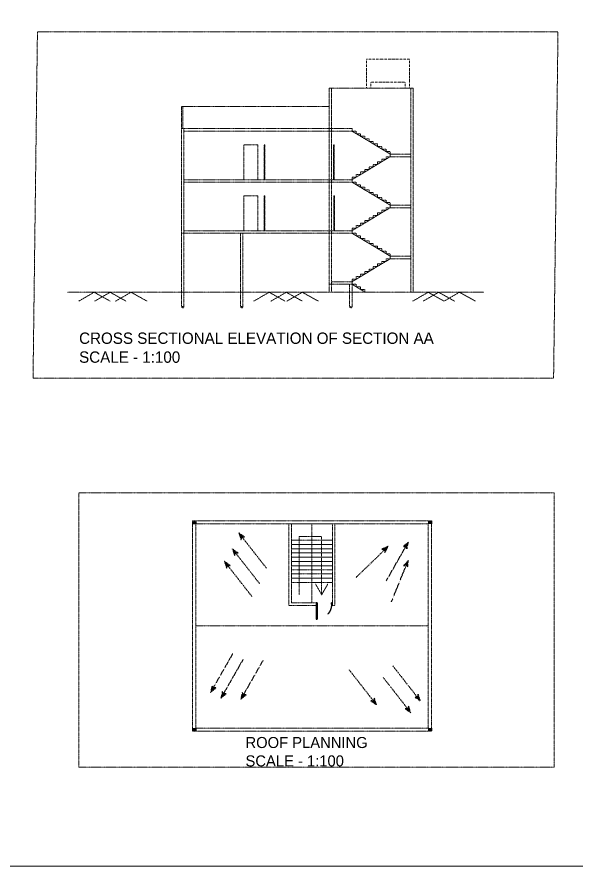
# Model space of a CAD drawing. Header units: millimetres. Extents: x -15225 to 158921, y -72156 to 56162.
# Drawn here: x 39102 to 87208, y -72156 to 886 of the extents above; entities that cross this region are included whole.
import ezdxf

# ---------------------------------------------------------------- set-up
doc = ezdxf.new("R2010")
doc.units = ezdxf.units.MM
doc.linetypes.add('ACAD_ISO03W100', pattern=[30, 12, -18])
doc.linetypes.add('DASHED2', pattern=[0.375, 0.25, -0.125])
doc.layers.get('0').update_dxf_attribs({"linetype": 'CONTINUOUS'})
for name, color, linetype in [('doors and windows', 1, 'CONTINUOUS'), ('H', 7, 'CONTINUOUS'), ('P', 7, 'CONTINUOUS')]:
    doc.layers.add(name, color=color, linetype=linetype)
doc.layers.add('Layer2', color=7, linetype='ACAD_ISO03W100', lineweight=15)

# ---------------------------------------------------------------- blocks, each defined once
blk = doc.blocks.new('A$C55ec6d8b')
at = {"layer": 'H', "linetype": 'Continuous'}
blk.add_hatch(color=256, dxfattribs=at).paths.add_polyline_path([(-2.6, -0.74), (-2.6, 0.9), (-0.61, 0.9), (-0.61, -0.74), (-2.6, -0.74)])
at = {"layer": 'P', "const_width": 0.169}
blk.add_lwpolyline([(-2.6, -0.74), (-2.6, 0.92), (-0.63, 0.92), (-0.63, -0.74), (-2.6, -0.74)], dxfattribs=at)
at = {"layer": 'P'}
for points in [[(-0.63, -0.74), (-2.6, 0.92)], [(-0.63, -0.74), (-2.6, 0.92)], [(-0.63, 0.92), (-0.63, -0.74)]]:
    blk.add_lwpolyline(points, dxfattribs=at)
blk = doc.blocks.new('D1')
at = {"layer": 'doors and windows'}
for p, q in [((0, 0), (0, 9)), ((0, 9), (0.5, 9)), ((0.5, 0), (0.5, 9)), ((0.5, 0), (0, 0)), ((9, 0.7), (8.5, 0.7)), ((8.5, 0.7), (8.5, 0)), ((9, 0), (8.5, 0)), ((9, 0.7), (9, 0))]:
    blk.add_line(p, q, dxfattribs=at)
at = {"layer": 'doors and windows', "linetype": 'ACAD_ISO03W100', "ltscale": 0.5}
blk.add_arc((0.35, 0.85), 8.15, 358.9456, 88.9456, dxfattribs=at)
blk = doc.blocks.new('A$Cb1573d39')
at = {"layer": 'doors and windows', "xscale": -10, "yscale": 10, "zscale": 10}
blk.add_blockref('D1', (370.8, -79.4), dxfattribs=at)
blk = doc.blocks.new('A$Cd37e3ecc')
at = {"lineweight": 30}
h = blk.add_hatch(color=256, dxfattribs=at)
h.dxf.hatch_style = 1
h.paths.add_polyline_path([(-256, -100), (-214, -192), (-153, 78), (-371, -102)])
for p, q in [((-153, 78), (-371, -102)), ((-214, -192), (-153, 81)), ((-1053, -1497), (-256, -100)), ((-371, -102), (-256, -100)), ((-256, -100), (-214, -192))]:
    blk.add_line(p, q, dxfattribs=at)
blk = doc.blocks.new('roof')
at = {"color": 7, "linetype": 'ByBlock', "lineweight": 0}
for p, q in [((684492, 156542), (684492, 154017)), ((684492, 153138), (684492, 154017)), ((679496, 152148), (689487, 152147))]:
    blk.add_line(p, q, dxfattribs=at)
for points in [[(674457, 157881), (694915, 157881), (694915, 146070), (674457, 146070)], [(679347, 156667), (689632, 156667), (689632, 147627), (679347, 147627)], [(679496, 156542), (689487, 156542), (689487, 147753), (679496, 147754)], [(683613, 155838), (685370, 155838), (685370, 155655), (683613, 155655)], [(683613, 155655), (685370, 155655), (685370, 155472), (683613, 155472)], [(683613, 155472), (685370, 155472), (685370, 155289), (683613, 155289)], [(683613, 155289), (685370, 155289), (685370, 155106), (683613, 155106)], [(683613, 155106), (685370, 155106), (685370, 154923), (683613, 154923)], [(683613, 154923), (685370, 154923), (685370, 154740), (683613, 154740)], [(683613, 154740), (685370, 154740), (685370, 154557), (683613, 154557)], [(683613, 154383), (685370, 154383), (685370, 154200), (683613, 154200)], [(683613, 154200), (685370, 154200), (685370, 154017), (683613, 154017)]]:
    blk.add_lwpolyline(points, close=True, dxfattribs=at)
for points in [[(683613, 156542), (683503, 156542), (683503, 153028), (684678, 153028)], [(684717, 153138), (683613, 153138), (683613, 156542), (685370, 156542), (685370, 153028)], [(685370, 153028), (685480, 153028), (685480, 156542)], [(683941, 153493), (683941, 156000), (684909, 156000), (684909, 153493), (685174, 153951), (684909, 153493), (684645, 153951)]]:
    blk.add_lwpolyline(points, dxfattribs=at)
for name, p, xscale, yscale, zscale in [('A$C55ec6d8b', (679538, 156577), 73.2007409328813, 73.2007409328813, 73.2007409328813), ('A$C55ec6d8b', (689678, 156596), 73.2007409328813, 73.2007409328813, 73.2007409328813), ('A$Cd37e3ecc', (688801, 155669), 1.05447680217061, 1.05447680217061, 1.05447680217061), ('A$C55ec6d8b', (679538, 147681), 73.2007409328813, 73.2007409328813, 73.2007409328813), ('A$C55ec6d8b', (689678, 147686), 73.2007409328813, 73.2007409328813, 73.2007409328813)]:
    blk.add_blockref(name, p, dxfattribs=dict(at, xscale=xscale, yscale=yscale, zscale=zscale))
for name, p, xscale, yscale, zscale, rotation in [('A$Cd37e3ecc', (681489, 156262), 1.05447680217061, 1.05447680217061, 1.05447680217061, 67.84219780439571), ('A$Cd37e3ecc', (687900, 155442), 1.05447680217061, 1.05447680217061, 1.05447680217061, 343.7258467211637), ('A$Cd37e3ecc', (681210, 155578), 1.05447680217061, 1.05447680217061, 1.05447680217061, 67.84219780439571), ('A$Cd37e3ecc', (680868, 155040), 1.05447680217061, 1.05447680217061, 1.05447680217061, 67.84219780439571), ('A$Cd37e3ecc', (688804, 154902), 1.054476802170609, 1.054476802170609, 1.054476802170609, 7.639620692013747), ('A$Cb1573d39', (687528, 152528), 7.685416594709436, 7.685416594709436, 7.685416594709436, 180), ('A$Cd37e3ecc', (679970, 149377), 1.05447680217061, 1.05447680217061, 1.05447680217061, 180), ('A$Cd37e3ecc', (680412, 149125), 1.05447680217061, 1.05447680217061, 1.05447680217061, 180), ('A$Cd37e3ecc', (681269, 149078), 1.05447680217061, 1.05447680217061, 1.05447680217061, 180), ('A$Cd37e3ecc', (687131, 148636), 1.05447680217061, 1.05447680217061, 1.05447680217061, 247.7646756954195), ('A$Cd37e3ecc', (689013, 148805), 1.05447680217061, 1.05447680217061, 1.05447680217061, 247.7646756954195), ('A$Cd37e3ecc', (688603, 148299), 1.05447680217061, 1.05447680217061, 1.05447680217061, 247.7646756954195)]:
    blk.add_blockref(name, p, dxfattribs=dict(at, xscale=xscale, yscale=yscale, zscale=zscale, rotation=rotation))
at = {"layer": 'P', "linetype": 'ByBlock', "insert": (681632, 147372), "char_height": 474.69, "attachment_point": 1}
blk.add_mtext_dynamic_manual_height_columns('ROOF PLANNING\\PSCALE - 1:100', width=19693.08, gutter_width=2373, heights=[0], dxfattribs=at)
blk = doc.blocks.new('cs')
at = {"color": 7, "linetype": 'ByBlock', "lineweight": 0}
for p, q in [((678939, 174493), (685227, 174493)), ((685337, 173435), (678983, 173435)), ((685337, 171345), (678983, 171345)), ((685337, 171236), (678983, 171236)), ((685337, 169149), (678983, 169149)), ((673958, 166502), (691891, 166502))]:
    blk.add_line(p, q, dxfattribs=at)
for points in [[(672680, 177701), (695077, 177701), (694888, 162804), (672491, 162804)], [(685337, 173545), (686215, 173545), (686215, 173435), (685337, 173435)], [(681560, 172839), (682160, 172839), (682160, 171345), (681560, 171345)], [(682430, 172839), (682459, 172839), (682459, 171345), (682430, 171345)], [(685424, 172839), (685454, 172839), (685454, 171345), (685424, 171345)], [(687862, 172443), (688741, 172443), (688741, 172334), (687862, 172334)], [(685337, 171345), (686215, 171345), (686215, 171236), (685337, 171236)], [(681560, 170643), (682160, 170643), (682160, 169149), (681560, 169149)], [(682430, 170643), (682459, 170643), (682459, 169149), (682430, 169149)], [(685439, 170643), (685468, 170643), (685468, 169149), (685439, 169149)], [(687862, 170247), (688741, 170247), (688741, 170138), (687862, 170138)], [(685337, 169149), (686215, 169149), (686215, 169040), (685337, 169040)], [(687862, 168051), (688741, 168051), (688741, 167942), (687862, 167942)]]:
    blk.add_lwpolyline(points, close=True, dxfattribs=at)
for points in [[(685337, 175286), (685227, 175286), (685227, 166502)], [(688741, 166502), (688741, 175286), (685337, 175286), (685337, 166502)], [(688741, 175286), (688851, 175286), (688851, 166502), (688741, 166502)], [(678939, 173545), (678939, 174493), (678873, 174493), (678873, 173545)], [(678983, 173545), (678873, 173545), (678873, 169040), (678983, 169040)], [(678939, 173545), (678873, 173545)], [(685337, 173545), (678983, 173545), (678983, 169040), (685337, 169040)], [(686398, 173322), (686398, 173432), (686215, 173432)], [(686581, 173212), (686581, 173322), (686398, 173322)], [(686764, 173102), (686764, 173212), (686581, 173212)], [(686947, 172992), (686947, 173102), (686764, 173102)], [(687130, 172883), (687130, 172992), (686947, 172992)], [(687313, 172773), (687313, 172883), (687130, 172883)], [(687496, 172663), (687496, 172773), (687313, 172773)], [(687679, 172553), (687679, 172663), (687496, 172663)], [(687862, 172443), (687862, 172553), (687679, 172553)], [(687313, 172004), (687313, 172114), (687496, 172114)], [(687496, 172114), (687496, 172224), (687679, 172224)], [(687679, 172224), (687679, 172334), (687862, 172334)], [(686581, 171565), (686581, 171675), (686764, 171675)], [(686764, 171675), (686764, 171785), (686947, 171785)], [(686947, 171785), (686947, 171894), (687130, 171894)], [(687130, 171894), (687130, 172004), (687313, 172004)], [(686215, 171345), (686215, 171455), (686398, 171455)], [(686398, 171455), (686398, 171565), (686581, 171565)], [(686398, 171126), (686398, 171236), (686215, 171236)], [(686581, 171016), (686581, 171126), (686398, 171126)], [(686764, 170906), (686764, 171016), (686581, 171016)], [(686947, 170796), (686947, 170906), (686764, 170906)], [(687130, 170687), (687130, 170796), (686947, 170796)], [(687313, 170577), (687313, 170687), (687130, 170687)], [(687496, 170467), (687496, 170577), (687313, 170577)], [(687679, 170357), (687679, 170467), (687496, 170467)], [(687862, 170247), (687862, 170357), (687679, 170357)], [(687313, 169808), (687313, 169918), (687496, 169918)], [(687496, 169918), (687496, 170028), (687679, 170028)], [(687679, 170028), (687679, 170138), (687862, 170138)], [(686581, 169369), (686581, 169479), (686764, 169479)], [(686764, 169479), (686764, 169589), (686947, 169589)], [(686947, 169589), (686947, 169698), (687130, 169698)], [(687130, 169698), (687130, 169808), (687313, 169808)], [(686215, 169149), (686215, 169259), (686398, 169259)], [(686398, 169259), (686398, 169369), (686581, 169369)], [(678908, 165858), (678873, 165858), (678873, 169040), (678983, 169040), (678983, 165858), (678957, 165858)], [(681448, 165858), (681413, 165858), (681413, 169040), (681523, 169040), (681523, 165858), (681498, 165858)], [(686398, 168930), (686398, 169040), (686215, 169040)], [(686581, 168820), (686581, 168930), (686398, 168930)], [(686764, 168710), (686764, 168820), (686581, 168820)], [(686947, 168600), (686947, 168710), (686764, 168710)], [(687130, 168491), (687130, 168600), (686947, 168600)], [(687313, 168381), (687313, 168491), (687130, 168491)], [(687496, 168271), (687496, 168381), (687313, 168381)], [(687679, 168161), (687679, 168271), (687496, 168271)], [(687862, 168051), (687862, 168161), (687679, 168161)], [(687313, 167612), (687313, 167722), (687496, 167722)], [(687496, 167722), (687496, 167832), (687679, 167832)], [(687679, 167832), (687679, 167942), (687862, 167942)], [(686581, 167173), (686581, 167283), (686764, 167283)], [(686764, 167283), (686764, 167393), (686947, 167393)], [(686947, 167393), (686947, 167502), (687130, 167502)], [(687130, 167502), (687130, 167612), (687313, 167612)], [(686764, 166514), (686764, 166624), (686581, 166624), (686581, 166734), (686398, 166734), (686398, 166844), (685337, 166844), (685337, 166953), (686215, 166953), (686215, 166844)], [(686215, 166953), (686215, 167063), (686398, 167063)], [(686398, 167063), (686398, 167173), (686581, 167173)], [(685337, 166844), (685227, 166844)], [(686140, 165858), (686106, 165858), (686106, 166844)], [(686215, 166844), (686106, 166844)], [(686215, 166844), (686215, 165858), (686190, 165858)], [(674460, 166121), (675120, 166502), (675807, 166121)], [(675146, 166121), (675807, 166502), (676494, 166121)], [(676045, 166121), (676706, 166502), (677392, 166121)], [(681988, 166121), (682648, 166502), (683335, 166121)], [(682727, 166121), (683388, 166502), (684075, 166121)], [(683414, 166121), (684075, 166502), (684761, 166121)], [(688829, 166121), (689489, 166502), (690176, 166121)], [(689278, 166121), (689939, 166502), (690626, 166121)], [(690177, 166121), (690838, 166502), (691524, 166121)], [(678908, 165858), (678924, 165908), (678943, 165818), (678957, 165858)], [(681448, 165858), (681464, 165908), (681483, 165818), (681498, 165858)], [(686140, 165858), (686156, 165908), (686175, 165818), (686190, 165858)]]:
    blk.add_lwpolyline(points, dxfattribs=at)
at = {"layer": 'Layer2', "linetype": 'DASHED2'}
for p, q in [((687862, 172443), (686215, 173432)), ((687862, 172334), (687862, 172443)), ((686215, 171345), (687862, 172334)), ((686215, 171236), (686215, 171345)), ((687862, 170247), (686215, 171236)), ((687862, 170138), (687862, 170247)), ((686215, 169149), (687862, 170138)), ((686215, 169040), (686215, 169149)), ((687862, 168051), (686215, 169040)), ((687862, 167942), (687862, 168051)), ((686215, 166953), (687862, 167942)), ((686215, 166844), (686215, 166953)), ((686764, 166514), (686215, 166844))]:
    blk.add_line(p, q, dxfattribs=at)
at = {"layer": 'P', "linetype": 'ByBlock', "insert": (674473, 164770), "char_height": 487.8, "attachment_point": 1}
blk.add_mtext_dynamic_manual_height_columns('CROSS SECTIONAL ELEVATION OF SECTION AA\\PSCALE - 1:100', width=30117.22, gutter_width=2439, heights=[0], dxfattribs=at)
blk = doc.blocks.new('A$C7e1f5db3')
for p, q in [((590, 1179), (0, 1179)), ((0, 1179), (0, 0)), ((590, 1179), (1769, 1179)), ((1769, 1179), (1769, 236)), ((177, 236), (1592, 236)), ((177, 236), (177, 0)), ((1592, 236), (1592, 0)), ((1769, 236), (1769, 0))]:
    blk.add_line(p, q)

msp = doc.modelspace()

# ---------------------------------------------------------------- linework, layer by layer
at = {"layer": 'Layer2', "color": 3, "linetype": 'ByBlock', "lineweight": 20}
msp.add_lwpolyline([(158921, -72156), (-15225, -72156), (-15225, 56162), (158921, 56162)], close=True, dxfattribs=at)

# ---------------------------------------------------------------- block references
at = {"layer": 'Layer2', "linetype": 'DASHED2'}
for name, p, xscale, yscale, zscale in [('cs', (-1304498, -355800), 2, 2, 2), ('A$C7e1f5db3', (69168, -5227), 2.096891419320059, 2.096891419320059, 2.096891419320059), ('roof', (-1304498, -355800), 2, 2, 2)]:
    msp.add_blockref(name, p, dxfattribs=dict(at, xscale=xscale, yscale=yscale, zscale=zscale))

doc.saveas('drawing.dxf')
